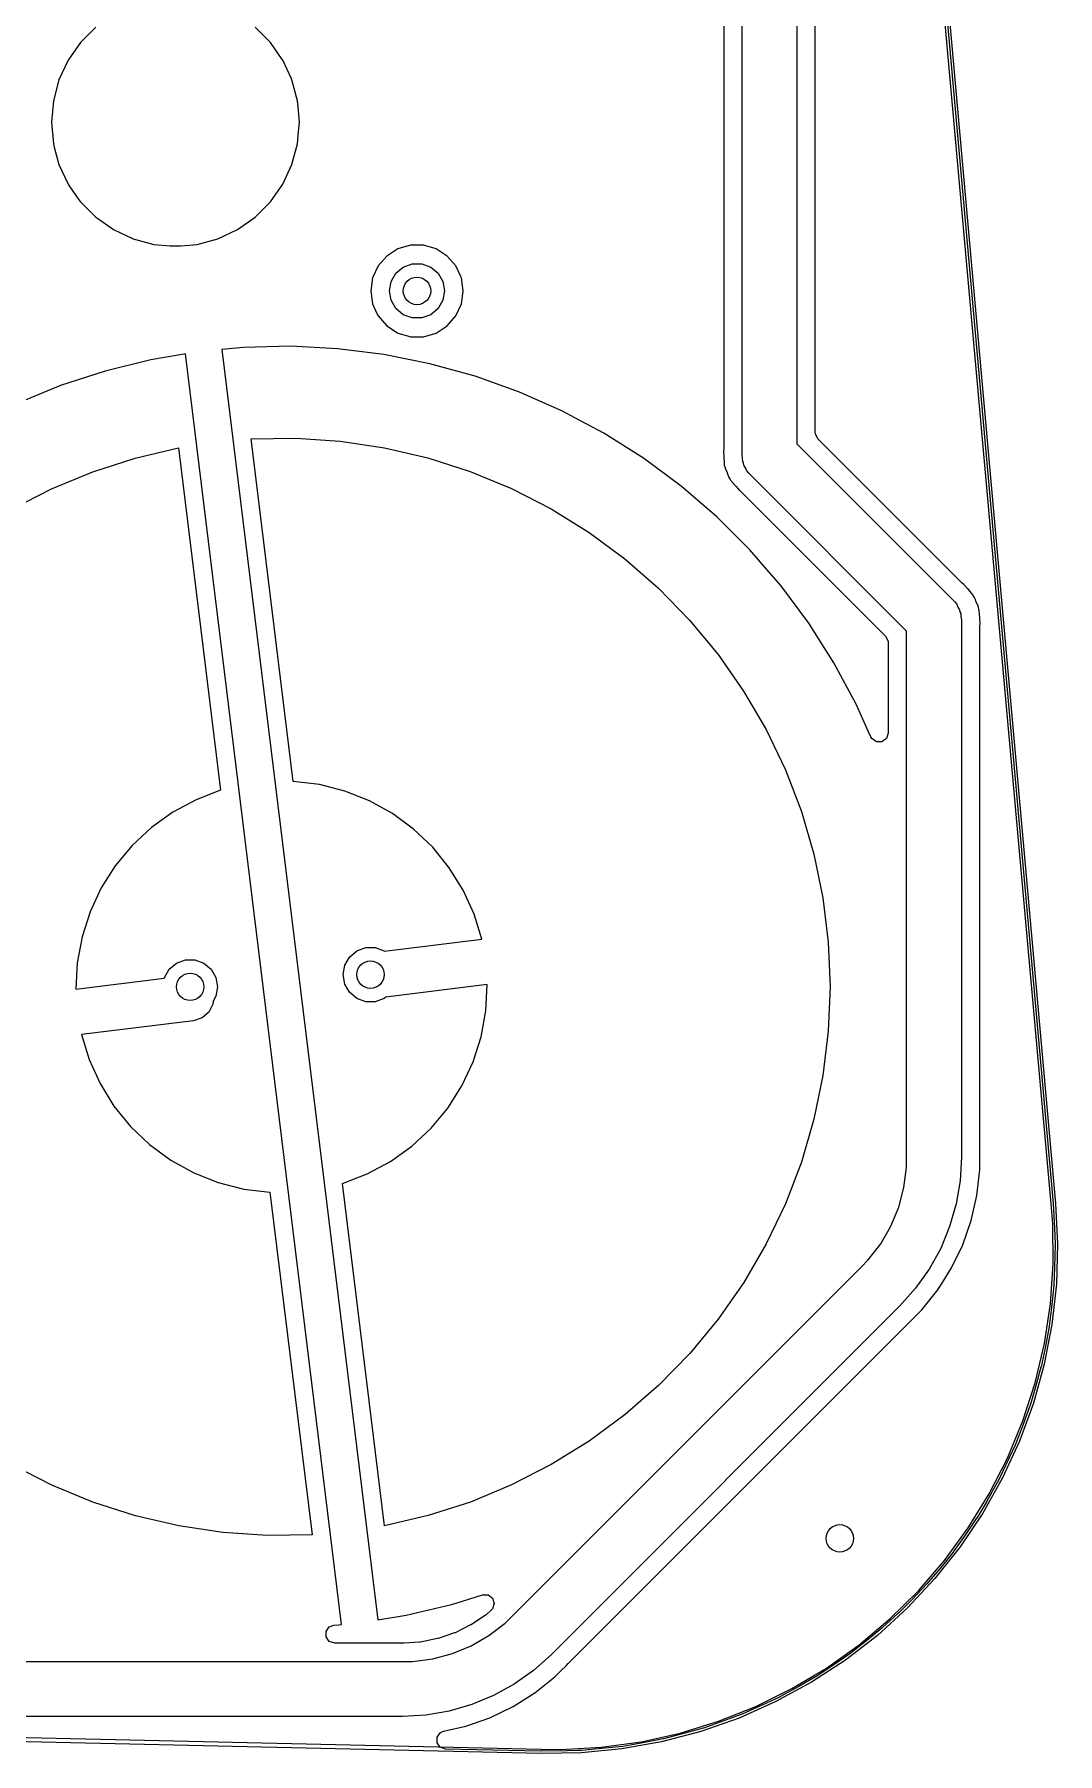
# Model space of a CAD drawing. Extents: x -114 to 114, y -62 to 23.
# Drawn here: x 102.5 to 113.69, y -36.44 to -17.64 of the extents above; entities that cross this region are included whole.
import ezdxf

# ---------------------------------------------------------------- set-up
doc = ezdxf.new("R2010")
doc.units = 0
doc.layers.add('BLACK', color=7, linetype='CONTINUOUS')

msp = doc.modelspace()

# ---------------------------------------------------------------- linework, layer by layer
at = {"layer": 'BLACK', "linetype": 'CONTINUOUS'}
for p, q in [((113.621, -30.4231), (109.569, 14.766)), ((109.618, 14.7705), (113.67, -30.4187)), ((110.351, 6.31044), (113.645, -30.4189)), ((110.04, -9.91137), (110.04, -22.1735)), ((111.041, -21.9896), (111.041, -14.0851)), ((110.24, -22.2379), (110.24, -14.1619)), ((110.84, -14.1619), (110.84, -22.1137)), ((103.172, -17.5588), (103.005, -17.7259)), ((105.082, -17.7259), (104.915, -17.5589)), ((103.005, -17.7259), (102.869, -17.9195)), ((105.212, -17.912), (105.082, -17.7259)), ((102.869, -17.9195), (102.769, -18.1337)), ((105.217, -17.9195), (105.212, -17.912)), ((105.312, -18.1235), (105.217, -17.9195)), ((105.217, -17.9195), (105.217, -17.9195)), ((102.769, -18.1337), (102.708, -18.3619)), ((105.317, -18.1337), (105.312, -18.1235)), ((105.378, -18.3619), (105.317, -18.1337)), ((102.708, -18.3619), (102.688, -18.5973)), ((105.384, -18.4303), (105.378, -18.3619)), ((105.378, -18.3619), (105.378, -18.3619)), ((105.378, -18.3619), (105.378, -18.3619)), ((102.688, -18.5973), (102.688, -18.5973)), ((102.688, -18.5973), (102.708, -18.8327)), ((105.399, -18.5973), (105.384, -18.4303)), ((105.386, -18.7401), (105.399, -18.5973)), ((105.378, -18.8318), (105.386, -18.7401)), ((102.708, -18.8327), (102.708, -18.8328)), ((102.708, -18.8328), (102.708, -18.8328)), ((102.708, -18.8328), (102.718, -18.8713)), ((102.718, -18.8713), (102.769, -19.061)), ((105.317, -19.061), (105.378, -18.8328)), ((105.378, -18.8328), (105.378, -18.8318)), ((102.769, -19.061), (102.869, -19.2752)), ((105.217, -19.2752), (105.317, -19.061)), ((102.869, -19.2752), (102.869, -19.2752)), ((102.869, -19.2752), (102.869, -19.2752)), ((102.869, -19.2752), (102.869, -19.2752)), ((102.869, -19.2752), (102.881, -19.2925)), ((102.881, -19.2925), (102.988, -19.4449)), ((105.082, -19.4687), (105.217, -19.2752)), ((102.988, -19.4449), (103.005, -19.4687)), ((103.005, -19.4687), (103.172, -19.6358)), ((104.915, -19.6358), (105.082, -19.4687)), ((103.172, -19.6358), (103.172, -19.6358)), ((103.172, -19.6358), (103.172, -19.6358)), ((103.172, -19.6358), (103.215, -19.6659)), ((103.215, -19.6659), (103.365, -19.7714)), ((104.721, -19.7714), (104.915, -19.6358)), ((103.365, -19.7714), (103.365, -19.7714)), ((103.365, -19.7714), (103.365, -19.7714)), ((103.365, -19.7714), (103.365, -19.7714)), ((103.365, -19.7714), (103.518, -19.8427)), ((103.518, -19.8427), (103.569, -19.8661)), ((103.569, -19.8661), (103.58, -19.8712)), ((103.58, -19.8712), (103.58, -19.8712)), ((103.58, -19.8712), (103.808, -19.9324)), ((104.279, -19.9324), (104.507, -19.8712)), ((104.507, -19.8712), (104.721, -19.7714)), ((103.808, -19.9324), (103.808, -19.9324)), ((103.808, -19.9324), (103.808, -19.9324)), ((103.808, -19.9324), (103.984, -19.9478)), ((103.984, -19.9478), (103.984, -19.9478)), ((103.984, -19.9478), (104.102, -19.9478)), ((104.102, -19.9478), (104.279, -19.9324)), ((104.279, -19.9324), (104.279, -19.9324)), ((104.279, -19.9324), (104.279, -19.9324)), ((106.354, -20.0598), (106.26, -20.1686)), ((106.475, -19.982), (106.354, -20.0598)), ((106.613, -19.9414), (106.475, -19.982)), ((106.475, -19.982), (106.475, -19.982)), ((106.757, -19.9414), (106.613, -19.9414)), ((106.613, -19.9414), (106.613, -19.9414)), ((106.895, -19.982), (106.757, -19.9414)), ((106.757, -19.9414), (106.757, -19.9414)), ((107.016, -20.0598), (106.895, -19.982)), ((106.895, -19.982), (106.895, -19.982)), ((106.895, -19.982), (106.895, -19.982)), ((106.895, -19.982), (106.895, -19.982)), ((107.111, -20.1686), (107.016, -20.0598)), ((107.016, -20.0598), (107.016, -20.0598)), ((107.016, -20.0598), (107.016, -20.0598)), ((106.2, -20.2995), (106.18, -20.4419)), ((106.26, -20.1686), (106.2, -20.2995)), ((106.403, -20.3393), (106.455, -20.2491)), ((106.455, -20.2491), (106.535, -20.1821)), ((106.535, -20.1821), (106.633, -20.1465)), ((106.633, -20.1465), (106.737, -20.1465)), ((106.737, -20.1465), (106.835, -20.1821)), ((106.835, -20.1821), (106.915, -20.2491)), ((106.915, -20.2491), (106.967, -20.3393)), ((107.163, -20.2839), (107.111, -20.1686)), ((107.17, -20.2995), (107.163, -20.2839)), ((107.191, -20.4419), (107.17, -20.2995)), ((106.18, -20.4419), (106.18, -20.4419)), ((106.18, -20.4419), (106.2, -20.5844)), ((106.385, -20.4419), (106.403, -20.3393)), ((106.403, -20.5445), (106.385, -20.4419)), ((106.967, -20.3393), (106.985, -20.4419)), ((106.985, -20.4419), (106.967, -20.5445)), ((107.182, -20.503), (107.191, -20.4419)), ((107.191, -20.4419), (107.191, -20.4419)), ((106.2, -20.5844), (106.247, -20.687)), ((106.455, -20.6348), (106.403, -20.5445)), ((106.535, -20.7018), (106.455, -20.6348)), ((106.915, -20.6348), (106.835, -20.7018)), ((106.967, -20.5445), (106.915, -20.6348)), ((107.111, -20.7153), (107.17, -20.5844)), ((107.17, -20.5844), (107.182, -20.503)), ((106.247, -20.687), (106.26, -20.7153)), ((106.26, -20.7153), (106.354, -20.8241)), ((106.354, -20.8241), (106.354, -20.8241)), ((106.354, -20.8241), (106.472, -20.8995)), ((106.633, -20.7374), (106.535, -20.7018)), ((106.737, -20.7374), (106.633, -20.7374)), ((106.835, -20.7018), (106.737, -20.7374)), ((106.895, -20.9019), (107.016, -20.8241)), ((107.016, -20.8241), (107.111, -20.7153)), ((105.302, -21.0471), (104.789, -21.0588)), ((105.815, -21.0731), (105.302, -21.0471)), ((105.302, -21.0471), (105.302, -21.0471)), ((105.302, -21.0471), (105.302, -21.0471)), ((106.472, -20.8995), (106.475, -20.9019)), ((106.475, -20.9019), (106.582, -20.9332)), ((106.582, -20.9332), (106.613, -20.9424)), ((106.613, -20.9424), (106.613, -20.9424)), ((106.613, -20.9424), (106.613, -20.9424)), ((106.613, -20.9424), (106.613, -20.9424)), ((106.613, -20.9424), (106.757, -20.9424)), ((106.757, -20.9424), (106.895, -20.9019)), ((106.757, -20.9424), (106.757, -20.9424)), ((103.772, -21.1945), (103.273, -21.3178)), ((104.093, -21.1396), (103.772, -21.1945)), ((104.153, -21.1293), (104.093, -21.1396)), ((105.859, -35.0232), (104.153, -21.1293)), ((104.789, -21.0588), (104.55, -21.0818)), ((104.55, -21.0818), (106.255, -34.9724)), ((104.789, -21.0588), (104.789, -21.0588)), ((104.789, -21.0588), (104.789, -21.0588)), ((106.324, -21.1365), (105.815, -21.0731)), ((106.324, -21.1366), (106.324, -21.1365)), ((106.324, -21.1365), (106.324, -21.1365)), ((106.827, -21.2371), (106.324, -21.1366)), ((106.324, -21.1366), (106.324, -21.1366)), ((106.827, -21.2372), (106.827, -21.2371)), ((106.827, -21.2371), (106.827, -21.2371)), ((107.322, -21.3743), (106.827, -21.2372)), ((103.273, -21.3178), (102.785, -21.4773)), ((107.334, -21.3785), (107.322, -21.3743)), ((107.322, -21.3743), (107.322, -21.3743)), ((107.322, -21.3743), (107.322, -21.3743)), ((107.322, -21.3743), (107.322, -21.3743)), ((107.805, -21.5474), (107.334, -21.3785)), ((102.785, -21.4773), (102.31, -21.6721)), ((108.275, -21.7554), (107.805, -21.5474)), ((108.412, -21.8289), (108.275, -21.7554)), ((108.275, -21.7554), (108.275, -21.7554)), ((108.275, -21.7554), (108.275, -21.7554)), ((108.728, -21.9972), (108.412, -21.8289)), ((111.042, -22.0051), (111.041, -21.9896)), ((103.603, -22.269), (104.077, -22.1581)), ((104.077, -22.1581), (104.537, -25.9024)), ((104.871, -22.0606), (105.359, -22.0534)), ((105.331, -25.8049), (104.871, -22.0606)), ((105.359, -22.0534), (105.846, -22.0858)), ((105.846, -22.0858), (106.328, -22.1576)), ((106.328, -22.1576), (106.803, -22.2683)), ((109.134, -22.2539), (108.728, -21.9972)), ((108.728, -21.9972), (108.728, -21.9972)), ((110.04, -22.1735), (110.038, -22.1945)), ((110.84, -22.1137), (112.552, -23.8258)), ((111.07, -22.0596), (111.042, -22.0051)), ((112.649, -23.6385), (111.07, -22.0596)), ((103.138, -22.4182), (103.603, -22.269)), ((106.803, -22.2683), (107.267, -22.4173)), ((109.162, -22.2715), (109.134, -22.2539)), ((109.574, -22.5769), (109.162, -22.2715)), ((110.038, -22.1945), (110.036, -22.2019)), ((110.036, -22.2019), (110.04, -22.2541)), ((110.04, -22.2541), (110.04, -22.2576)), ((110.04, -22.2576), (110.04, -22.2737)), ((110.04, -22.2737), (110.042, -22.2897)), ((110.042, -22.2897), (110.043, -22.2932)), ((110.043, -22.2932), (110.046, -22.3454)), ((110.046, -22.3454), (110.049, -22.3525)), ((110.049, -22.3525), (110.054, -22.373)), ((110.247, -22.272), (110.24, -22.2379)), ((110.248, -22.3066), (110.247, -22.272)), ((110.257, -22.3258), (110.248, -22.3066)), ((110.261, -22.3463), (110.257, -22.3258)), ((110.279, -22.3758), (110.261, -22.3463)), ((102.688, -22.6046), (103.138, -22.4182)), ((107.267, -22.4173), (107.718, -22.6035)), ((110.054, -22.373), (110.055, -22.3804)), ((110.055, -22.3804), (110.055, -22.3804)), ((110.055, -22.3804), (110.077, -22.428)), ((110.077, -22.428), (110.078, -22.4313)), ((110.078, -22.4313), (110.097, -22.4803)), ((110.097, -22.4803), (110.097, -22.4803)), ((110.097, -22.4803), (110.097, -22.4803)), ((110.097, -22.4803), (110.1, -22.4852)), ((110.1, -22.4852), (110.101, -22.4863)), ((110.101, -22.4863), (110.112, -22.5045)), ((110.112, -22.5045), (110.115, -22.5113)), ((110.115, -22.5113), (110.149, -22.5509)), ((110.149, -22.5509), (110.151, -22.5536)), ((110.151, -22.5536), (110.161, -22.5665)), ((110.293, -22.4075), (110.279, -22.3758)), ((110.315, -22.4341), (110.293, -22.4075)), ((110.319, -22.4401), (110.315, -22.4341)), ((110.322, -22.4426), (110.319, -22.4401)), ((110.328, -22.4501), (110.322, -22.4426)), ((112.04, -24.1622), (110.328, -22.4501)), ((102.254, -22.8269), (102.688, -22.6046)), ((107.718, -22.6035), (108.152, -22.8256)), ((109.782, -22.756), (109.574, -22.5769)), ((109.574, -22.5769), (109.574, -22.5769)), ((109.574, -22.5769), (109.574, -22.5769)), ((110.161, -22.5665), (110.161, -22.5665)), ((110.161, -22.5665), (110.173, -22.578)), ((110.173, -22.578), (110.175, -22.5805)), ((110.175, -22.5805), (110.193, -22.6011)), ((110.193, -22.6011), (110.209, -22.6201)), ((110.209, -22.6201), (110.216, -22.6241)), ((110.216, -22.6241), (110.232, -22.6374)), ((110.232, -22.6374), (111.811, -24.2163)), ((108.152, -22.8256), (108.567, -23.0823)), ((109.963, -22.9116), (109.782, -22.756)), ((110.327, -23.274), (109.963, -22.9116)), ((109.963, -22.9116), (109.963, -22.9116)), ((108.567, -23.0823), (108.959, -23.3718)), ((110.509, -23.4837), (110.327, -23.274)), ((110.327, -23.274), (110.327, -23.274)), ((108.959, -23.3718), (109.327, -23.6923)), ((110.663, -23.662), (110.509, -23.4837)), ((110.97, -24.0737), (110.663, -23.662)), ((112.665, -23.6517), (112.649, -23.6385)), ((112.671, -23.6558), (112.665, -23.6517)), ((112.706, -23.6953), (112.671, -23.6558)), ((112.671, -23.6558), (112.671, -23.6558)), ((109.327, -23.6923), (109.667, -24.0415)), ((112.552, -23.8258), (112.559, -23.8333)), ((112.559, -23.8333), (112.562, -23.8358)), ((112.562, -23.8358), (112.566, -23.8417)), ((112.566, -23.8417), (112.588, -23.8684)), ((112.588, -23.8684), (112.602, -23.9001)), ((112.708, -23.6979), (112.706, -23.6953)), ((112.72, -23.7094), (112.708, -23.6979)), ((112.729, -23.7223), (112.72, -23.7094)), ((112.731, -23.725), (112.729, -23.7223)), ((112.754, -23.7507), (112.731, -23.725)), ((112.766, -23.7646), (112.754, -23.7507)), ((112.769, -23.7714), (112.766, -23.7646)), ((112.766, -23.7646), (112.766, -23.7646)), ((112.766, -23.7646), (112.766, -23.7646)), ((112.78, -23.7896), (112.769, -23.7714)), ((112.784, -23.7956), (112.78, -23.7896)), ((112.789, -23.8093), (112.784, -23.7956)), ((112.802, -23.8446), (112.789, -23.8093)), ((112.804, -23.8479), (112.802, -23.8446)), ((112.825, -23.8955), (112.804, -23.8479)), ((109.667, -24.0415), (109.978, -24.4172)), ((112.602, -23.9001), (112.62, -23.9296)), ((112.62, -23.9296), (112.624, -23.9501)), ((112.624, -23.9501), (112.632, -23.9693)), ((112.632, -23.9693), (112.634, -24.0039)), ((112.634, -24.0039), (112.64, -24.0379)), ((112.64, -24.0379), (112.64, -29.9135)), ((112.827, -23.9029), (112.825, -23.8955)), ((112.832, -23.9234), (112.827, -23.9029)), ((112.834, -23.9305), (112.832, -23.9234)), ((112.838, -23.9827), (112.834, -23.9305)), ((112.839, -23.9861), (112.838, -23.9827)), ((112.841, -24.0021), (112.839, -23.9861)), ((112.841, -24.0183), (112.841, -24.0021)), ((112.841, -24.0218), (112.841, -24.0183)), ((112.845, -24.074), (112.841, -24.0218)), ((111.246, -24.5066), (110.97, -24.0737)), ((111.811, -24.2163), (111.839, -24.2708)), ((112.04, -29.9135), (112.04, -24.1622)), ((112.841, -24.1024), (112.843, -24.0813)), ((112.841, -29.8824), (112.841, -24.1024)), ((112.843, -24.0813), (112.845, -24.0742)), ((112.845, -24.0742), (112.845, -24.074)), ((109.978, -24.4172), (110.258, -24.8169)), ((111.839, -24.2708), (111.84, -24.2863)), ((111.84, -24.2863), (111.84, -25.2787)), ((111.489, -24.9586), (111.246, -24.5066)), ((110.258, -24.8169), (110.504, -25.238)), ((111.621, -25.2543), (111.489, -24.9586)), ((110.504, -25.238), (110.715, -25.6777)), ((111.65, -25.3191), (111.621, -25.2543)), ((111.661, -25.3369), (111.65, -25.3191)), ((111.71, -25.3728), (111.661, -25.3369)), ((111.771, -25.3728), (111.71, -25.3728)), ((111.821, -25.3369), (111.771, -25.3728)), ((111.84, -25.2787), (111.821, -25.3369)), ((110.715, -25.6777), (110.889, -26.1331)), ((104.537, -25.9024), (104.268, -26.0052)), ((105.617, -25.8396), (105.331, -25.8049)), ((105.896, -25.9105), (105.617, -25.8396)), ((106.164, -26.0164), (105.896, -25.9105)), ((104.268, -26.0052), (104.014, -26.1415)), ((106.416, -26.1557), (106.164, -26.0164)), ((103.78, -26.3091), (103.569, -26.5052)), ((104.014, -26.1415), (103.78, -26.3091)), ((106.648, -26.326), (106.416, -26.1557)), ((110.889, -26.1331), (111.026, -26.6011)), ((103.569, -26.5052), (103.385, -26.7266)), ((106.857, -26.5246), (106.648, -26.326)), ((107.038, -26.7482), (106.857, -26.5246)), ((111.026, -26.6011), (111.125, -27.0787)), ((103.385, -26.7266), (103.231, -26.9698)), ((107.19, -26.9931), (107.038, -26.7482)), ((103.231, -26.9698), (103.109, -27.2306)), ((107.309, -27.2554), (107.19, -26.9931)), ((103.109, -27.2306), (103.021, -27.5049)), ((107.393, -27.5307), (107.309, -27.2554)), ((111.125, -27.0787), (111.184, -27.5628)), ((103.021, -27.5049), (102.969, -27.7882)), ((106.026, -27.6581), (106.124, -27.6225)), ((106.124, -27.6225), (106.228, -27.6225)), ((106.228, -27.6225), (106.326, -27.6581)), ((106.33, -27.6612), (107.393, -27.5307)), ((111.184, -27.5628), (111.204, -28.05)), ((102.969, -27.7882), (102.954, -28.0757)), ((103.974, -27.8585), (104.054, -27.7915)), ((104.054, -27.7915), (104.152, -27.7559)), ((104.152, -27.7559), (104.256, -27.7559)), ((104.256, -27.7559), (104.354, -27.7915)), ((104.354, -27.7915), (104.434, -27.8585)), ((105.876, -27.918), (105.894, -27.8153)), ((105.894, -27.8153), (105.946, -27.7251)), ((105.946, -27.7251), (106.026, -27.6581)), ((106.326, -27.6581), (106.33, -27.6612)), ((102.954, -28.0757), (103.921, -27.957)), ((103.921, -27.957), (103.922, -27.9487)), ((103.922, -27.9487), (103.974, -27.8585)), ((104.434, -27.8585), (104.486, -27.9487)), ((104.486, -27.9487), (104.504, -28.0513)), ((105.894, -28.0206), (105.876, -27.918)), ((104.486, -28.154), (104.455, -28.2079)), ((104.504, -28.0513), (104.486, -28.154)), ((105.946, -28.1108), (105.894, -28.0206)), ((106.026, -28.1778), (105.946, -28.1108)), ((106.124, -28.2134), (106.026, -28.1778)), ((106.326, -28.1778), (106.228, -28.2134)), ((106.343, -28.1633), (106.326, -28.1778)), ((107.454, -28.027), (106.343, -28.1633)), ((107.439, -28.3145), (107.454, -28.027)), ((111.204, -28.05), (111.184, -28.5373)), ((104.408, -28.3271), (104.335, -28.3908)), ((104.452, -28.24), (104.408, -28.3271)), ((104.455, -28.2079), (104.452, -28.24)), ((106.228, -28.2134), (106.124, -28.2134)), ((107.387, -28.5978), (107.439, -28.3145)), ((104.242, -28.4214), (103.015, -28.572)), ((103.015, -28.572), (103.1, -28.8473)), ((104.335, -28.3908), (104.242, -28.4214)), ((111.184, -28.5373), (111.125, -29.0214)), ((107.299, -28.8721), (107.387, -28.5978)), ((103.1, -28.8473), (103.218, -29.1096)), ((107.177, -29.1329), (107.299, -28.8721)), ((103.218, -29.1096), (103.37, -29.3545)), ((107.023, -29.3761), (107.177, -29.1329)), ((111.125, -29.0214), (111.027, -29.499)), ((103.37, -29.3545), (103.551, -29.5781)), ((106.839, -29.5975), (107.023, -29.3761)), ((111.027, -29.499), (110.89, -29.9671)), ((103.551, -29.5781), (103.76, -29.7767)), ((106.628, -29.7936), (106.839, -29.5975)), ((103.76, -29.7767), (103.992, -29.947)), ((106.394, -29.9612), (106.628, -29.7936)), ((112.841, -29.9135), (112.841, -29.8824)), ((103.992, -29.947), (104.244, -30.0863)), ((106.14, -30.0975), (106.394, -29.9612)), ((110.89, -29.9671), (110.716, -30.4226)), ((112.011, -30.2459), (112.04, -30.0249)), ((112.04, -30.0249), (112.04, -29.9135)), ((112.04, -29.9135), (112.04, -29.9135)), ((112.04, -29.9135), (112.04, -29.9135)), ((112.64, -29.9135), (112.626, -30.171)), ((112.64, -29.9135), (112.64, -29.9135)), ((112.809, -30.333), (112.841, -30.0539)), ((112.841, -30.0539), (112.841, -29.9135)), ((104.244, -30.0863), (104.512, -30.1922)), ((104.512, -30.1922), (104.791, -30.2631)), ((104.791, -30.2631), (105.077, -30.2977)), ((105.871, -30.2003), (106.14, -30.0975)), ((106.331, -33.9446), (105.871, -30.2003)), ((111.954, -30.4611), (112.011, -30.2459)), ((112.626, -30.171), (112.583, -30.4253)), ((105.077, -30.2977), (105.537, -34.0421)), ((110.716, -30.4226), (110.505, -30.8623)), ((112.583, -30.4253), (112.511, -30.6732)), ((112.747, -30.6068), (112.809, -30.333)), ((113.64, -30.6417), (113.621, -30.4231)), ((113.621, -30.4231), (113.621, -30.4231)), ((113.621, -30.4231), (113.621, -30.4231)), ((113.645, -30.4189), (113.645, -30.4189)), ((113.645, -30.4189), (113.645, -30.4199)), ((113.645, -30.4199), (113.645, -30.4219)), ((113.645, -30.4219), (113.658, -30.6902)), ((113.67, -30.4187), (113.67, -30.4187)), ((113.67, -30.4187), (113.692, -30.8608)), ((111.868, -30.667), (111.954, -30.4611)), ((112.654, -30.8719), (112.747, -30.6068)), ((113.644, -31.0807), (113.64, -30.6417)), ((111.757, -30.86), (111.868, -30.667)), ((112.511, -30.6732), (112.413, -30.9115)), ((113.658, -30.6902), (113.666, -30.8631)), ((110.505, -30.8623), (110.259, -31.2835)), ((111.621, -31.0368), (111.757, -30.86)), ((112.413, -30.9115), (112.288, -31.1372)), ((112.532, -31.125), (112.654, -30.8719)), ((113.666, -30.867), (113.659, -31.1169)), ((113.666, -30.8631), (113.666, -30.867)), ((113.692, -30.8608), (113.679, -31.3032)), ((107.727, -34.9314), (111.542, -31.1156)), ((111.542, -31.1156), (111.543, -31.1155)), ((111.543, -31.1155), (111.621, -31.0368)), ((112.288, -31.1372), (112.139, -31.3476)), ((112.432, -31.2842), (112.532, -31.125)), ((113.613, -31.5186), (113.644, -31.0807)), ((113.659, -31.1169), (113.652, -31.3144)), ((110.259, -31.2835), (109.98, -31.6834)), ((112.139, -31.3476), (111.967, -31.5399)), ((112.208, -31.5823), (112.383, -31.3628)), ((112.383, -31.3628), (112.393, -31.3459)), ((112.393, -31.3459), (112.432, -31.2842)), ((113.651, -31.3181), (113.624, -31.5591)), ((113.679, -31.3032), (113.63, -31.7431)), ((113.652, -31.3144), (113.651, -31.3181)), ((111.967, -31.5399), (108.151, -35.3556)), ((111.967, -31.5399), (111.967, -31.5399)), ((111.967, -31.5399), (111.967, -31.5399)), ((111.967, -31.5399), (111.967, -31.5399)), ((112.108, -31.6816), (112.208, -31.5823)), ((113.547, -31.9526), (113.613, -31.5186)), ((113.624, -31.5591), (113.6, -31.763)), ((108.347, -35.4427), (112.055, -31.7353)), ((109.98, -31.6834), (109.669, -32.0592)), ((112.055, -31.7353), (112.062, -31.7282)), ((112.055, -31.7353), (112.055, -31.7353)), ((112.062, -31.7282), (112.079, -31.7106)), ((112.062, -31.7282), (112.062, -31.7282)), ((112.079, -31.7106), (112.08, -31.7106)), ((112.08, -31.7106), (112.108, -31.6816)), ((112.108, -31.6816), (112.108, -31.6816)), ((113.63, -31.7431), (113.545, -32.1777)), ((113.599, -31.7664), (113.554, -32.0015)), ((113.6, -31.763), (113.599, -31.7664)), ((113.447, -32.3799), (113.547, -31.9526)), ((109.669, -32.0592), (109.329, -32.4086)), ((113.554, -32.0015), (113.511, -32.2057)), ((113.545, -32.1777), (113.427, -32.6041)), ((113.51, -32.2089), (113.447, -32.438)), ((113.511, -32.2057), (113.51, -32.2089)), ((109.329, -32.4086), (108.961, -32.7292)), ((113.312, -32.7978), (113.447, -32.3799)), ((113.447, -32.438), (113.387, -32.6397)), ((113.427, -32.6041), (113.275, -33.0197)), ((113.386, -32.6426), (113.304, -32.8644)), ((113.387, -32.6397), (113.386, -32.6426)), ((108.961, -32.7292), (108.569, -33.0189)), ((113.145, -33.2036), (113.312, -32.7978)), ((113.304, -32.8655), (113.227, -33.0619)), ((113.304, -32.8644), (113.304, -32.8655)), ((108.569, -33.0189), (108.154, -33.2758)), ((113.275, -33.0197), (113.089, -33.4218)), ((113.226, -33.0646), (113.127, -33.2785)), ((113.227, -33.0619), (113.226, -33.0646)), ((112.945, -33.5946), (113.145, -33.2036)), ((102.69, -33.4992), (102.256, -33.2771)), ((108.154, -33.2758), (107.72, -33.4981)), ((113.089, -33.4218), (112.873, -33.8077)), ((113.127, -33.2797), (113.033, -33.4696)), ((113.127, -33.2785), (113.127, -33.2797)), ((103.141, -33.6854), (102.69, -33.4992)), ((107.72, -33.4981), (107.27, -33.6845)), ((112.715, -33.9685), (112.945, -33.5946)), ((113.032, -33.472), (112.917, -33.677)), ((113.033, -33.4696), (113.032, -33.472)), ((103.605, -33.8344), (103.141, -33.6854)), ((104.08, -33.9451), (103.605, -33.8344)), ((106.806, -33.8337), (106.331, -33.9446)), ((107.27, -33.6845), (106.806, -33.8337)), ((112.873, -33.8077), (112.626, -34.1751)), ((112.916, -33.6783), (112.807, -33.86)), ((112.917, -33.677), (112.916, -33.6783)), ((104.562, -34.0169), (104.08, -33.9451)), ((105.049, -34.0493), (104.562, -34.0169)), ((112.456, -34.3227), (112.715, -33.9685)), ((112.806, -33.8621), (112.675, -34.057)), ((112.807, -33.86), (112.806, -33.8621)), ((105.537, -34.0421), (105.049, -34.0493)), ((112.626, -34.1751), (112.35, -34.5215)), ((112.674, -34.0584), (112.549, -34.2305)), ((112.675, -34.057), (112.674, -34.0584)), ((112.169, -34.6551), (112.456, -34.3227)), ((112.548, -34.2323), (112.402, -34.416)), ((112.549, -34.2305), (112.548, -34.2323)), ((112.35, -34.5215), (112.048, -34.8448)), ((112.261, -34.5801), (112.1, -34.7514)), ((112.262, -34.5786), (112.261, -34.5801)), ((112.401, -34.4174), (112.262, -34.5786)), ((112.402, -34.416), (112.401, -34.4174)), ((107.112, -34.7896), (107.401, -34.6985)), ((107.401, -34.6985), (107.462, -34.699)), ((107.462, -34.699), (107.512, -34.7354)), ((107.512, -34.7354), (107.53, -34.7938)), ((111.857, -34.9634), (112.169, -34.6551)), ((112.099, -34.7529), (111.947, -34.9018)), ((112.1, -34.7514), (112.099, -34.7529)), ((106.255, -34.9724), (106.565, -34.9228)), ((106.565, -34.9228), (107.064, -34.8047)), ((107.064, -34.8047), (107.072, -34.8023)), ((107.072, -34.8023), (107.112, -34.7896)), ((107.435, -34.9207), (107.277, -35.0261)), ((107.44, -34.9168), (107.435, -34.9207)), ((107.496, -34.8674), (107.44, -34.9168)), ((107.51, -34.8518), (107.496, -34.8674)), ((107.53, -34.7938), (107.51, -34.8518)), ((107.648, -35.0102), (107.727, -34.9314)), ((107.727, -34.9314), (107.727, -34.9314)), ((111.521, -35.2457), (111.857, -34.9634)), ((112.048, -34.8448), (111.721, -35.1428)), ((111.946, -34.9031), (111.773, -35.0612)), ((111.947, -34.9018), (111.946, -34.9031)), ((105.69, -35.0992), (105.726, -35.0497)), ((105.69, -35.1604), (105.69, -35.0992)), ((105.726, -35.0497), (105.775, -35.0312)), ((105.775, -35.0312), (105.829, -35.0261)), ((105.829, -35.0261), (105.859, -35.0232)), ((107.095, -35.1157), (106.916, -35.1767)), ((107.101, -35.1132), (107.095, -35.1157)), ((107.271, -35.0293), (107.101, -35.1132)), ((107.277, -35.0261), (107.271, -35.0293)), ((107.278, -35.2572), (107.471, -35.1458)), ((107.471, -35.1458), (107.648, -35.0102)), ((111.721, -35.1428), (111.371, -35.4137)), ((111.771, -35.0627), (111.607, -35.1982)), ((111.773, -35.0612), (111.771, -35.0627)), ((105.726, -35.2099), (105.69, -35.1604)), ((105.785, -35.2288), (105.726, -35.2099)), ((106.523, -35.2288), (105.785, -35.2288)), ((106.526, -35.2287), (106.523, -35.2288)), ((106.543, -35.2276), (106.526, -35.2287)), ((106.717, -35.2162), (106.543, -35.2276)), ((106.723, -35.2153), (106.717, -35.2162)), ((106.909, -35.1783), (106.723, -35.2153)), ((106.857, -35.4002), (107.072, -35.3425)), ((106.916, -35.1767), (106.909, -35.1783)), ((107.072, -35.3425), (107.278, -35.2572)), ((111.163, -35.5002), (111.521, -35.2457)), ((111.606, -35.1993), (111.42, -35.343)), ((111.607, -35.1982), (111.606, -35.1993)), ((102.312, -35.4293), (106.525, -35.4293)), ((106.525, -35.4293), (106.525, -35.4293)), ((106.525, -35.4293), (106.636, -35.4293)), ((106.636, -35.4293), (106.857, -35.4002)), ((107.959, -35.5275), (107.748, -35.6768)), ((108.151, -35.3556), (107.959, -35.5275)), ((108.151, -35.3556), (108.151, -35.3556)), ((108.259, -35.5309), (108.267, -35.5227)), ((108.267, -35.5227), (108.312, -35.4779)), ((108.267, -35.5227), (108.267, -35.5227)), ((108.312, -35.4779), (108.339, -35.4508)), ((108.339, -35.4508), (108.347, -35.4427)), ((108.339, -35.4508), (108.339, -35.4508)), ((108.347, -35.4427), (108.347, -35.4427)), ((110.786, -35.7253), (111.163, -35.5002)), ((111.371, -35.4137), (111, -35.6557)), ((111.243, -35.4665), (111.046, -35.595)), ((111.244, -35.4657), (111.243, -35.4665)), ((111.418, -35.3445), (111.244, -35.4657)), ((111.42, -35.343), (111.418, -35.3445)), ((107.748, -35.6768), (107.522, -35.8015)), ((107.974, -35.7718), (108.193, -35.5967)), ((108.193, -35.5967), (108.259, -35.5309)), ((108.259, -35.5309), (108.259, -35.5309)), ((111, -35.6557), (110.611, -35.8672)), ((110.86, -35.703), (110.653, -35.8156)), ((110.861, -35.7024), (110.86, -35.703)), ((111.044, -35.5964), (110.861, -35.7024)), ((111.046, -35.595), (111.044, -35.5964)), ((108.042, -36.4357), (81.1893, -35.8276)), ((81.1904, -35.7776), (108.043, -36.3857)), ((107.284, -35.9002), (107.036, -35.9716)), ((107.522, -35.8015), (107.284, -35.9002)), ((107.736, -35.9212), (107.974, -35.7718)), ((110.611, -35.8672), (110.207, -36.0469)), ((110.392, -35.9195), (110.786, -35.7253)), ((110.65, -35.8169), (110.459, -35.9068)), ((110.653, -35.8156), (110.65, -35.8169)), ((106.525, -36.0293), (102.188, -36.0293)), ((106.782, -36.0148), (106.525, -36.0293)), ((106.525, -36.0293), (106.525, -36.0293)), ((106.525, -36.0293), (106.525, -36.0293)), ((106.525, -36.0293), (106.525, -36.0293)), ((107.036, -35.9716), (106.782, -36.0148)), ((107.218, -36.1358), (107.483, -36.0431)), ((107.483, -36.0431), (107.736, -35.9212)), ((109.565, -36.2103), (109.984, -36.0815)), ((110.207, -36.0469), (109.789, -36.1937)), ((110.042, -36.0777), (109.818, -36.1565)), ((109.984, -36.0815), (110.392, -35.9195)), ((110.239, -36.0044), (110.042, -36.0777)), ((110.242, -36.0032), (110.239, -36.0044)), ((110.458, -35.9073), (110.242, -36.0032)), ((110.459, -35.9068), (110.458, -35.9073)), ((106.904, -36.316), (106.905, -36.2548)), ((106.905, -36.2548), (106.942, -36.2061)), ((106.942, -36.2061), (106.976, -36.191)), ((106.976, -36.191), (107.218, -36.1358)), ((109.136, -36.3052), (109.565, -36.2103)), ((109.379, -36.2754), (109.177, -36.3137)), ((109.789, -36.1937), (109.361, -36.3065)), ((109.382, -36.2746), (109.379, -36.2754)), ((109.614, -36.2135), (109.382, -36.2746)), ((109.815, -36.1575), (109.614, -36.2135)), ((109.818, -36.1565), (109.815, -36.1575)), ((106.938, -36.3663), (106.904, -36.316)), ((106.996, -36.3865), (106.938, -36.3663)), ((108.04, -36.4101), (106.996, -36.3865)), ((108.042, -36.4101), (108.04, -36.4101)), ((108.326, -36.4052), (108.042, -36.4101)), ((108.043, -36.4356), (108.042, -36.4357)), ((108.043, -36.3857), (108.043, -36.3856)), ((108.043, -36.3856), (108.263, -36.3906)), ((108.485, -36.4279), (108.043, -36.4356)), ((108.263, -36.3906), (108.701, -36.3654)), ((108.446, -36.4029), (108.326, -36.4052)), ((108.486, -36.4021), (108.446, -36.4029)), ((108.925, -36.3848), (108.485, -36.4279)), ((108.489, -36.4019), (108.486, -36.4021)), ((108.593, -36.3917), (108.489, -36.4019)), ((108.738, -36.3775), (108.593, -36.3917)), ((108.701, -36.3654), (109.136, -36.3052)), ((108.935, -36.3571), (108.738, -36.3775)), ((109.361, -36.3065), (108.925, -36.3848)), ((108.938, -36.3565), (108.935, -36.3571)), ((109.177, -36.3137), (108.938, -36.3565))]:
    msp.add_line(p, q, dxfattribs=at)
at = {"layer": 'BLACK'}
for centre in [(106.685, -20.4419), (106.176, -27.918), (104.204, -28.0513), (111.31, -34.0819)]:
    msp.add_circle(centre, 0.15, dxfattribs=at)

doc.saveas('drawing.dxf')
